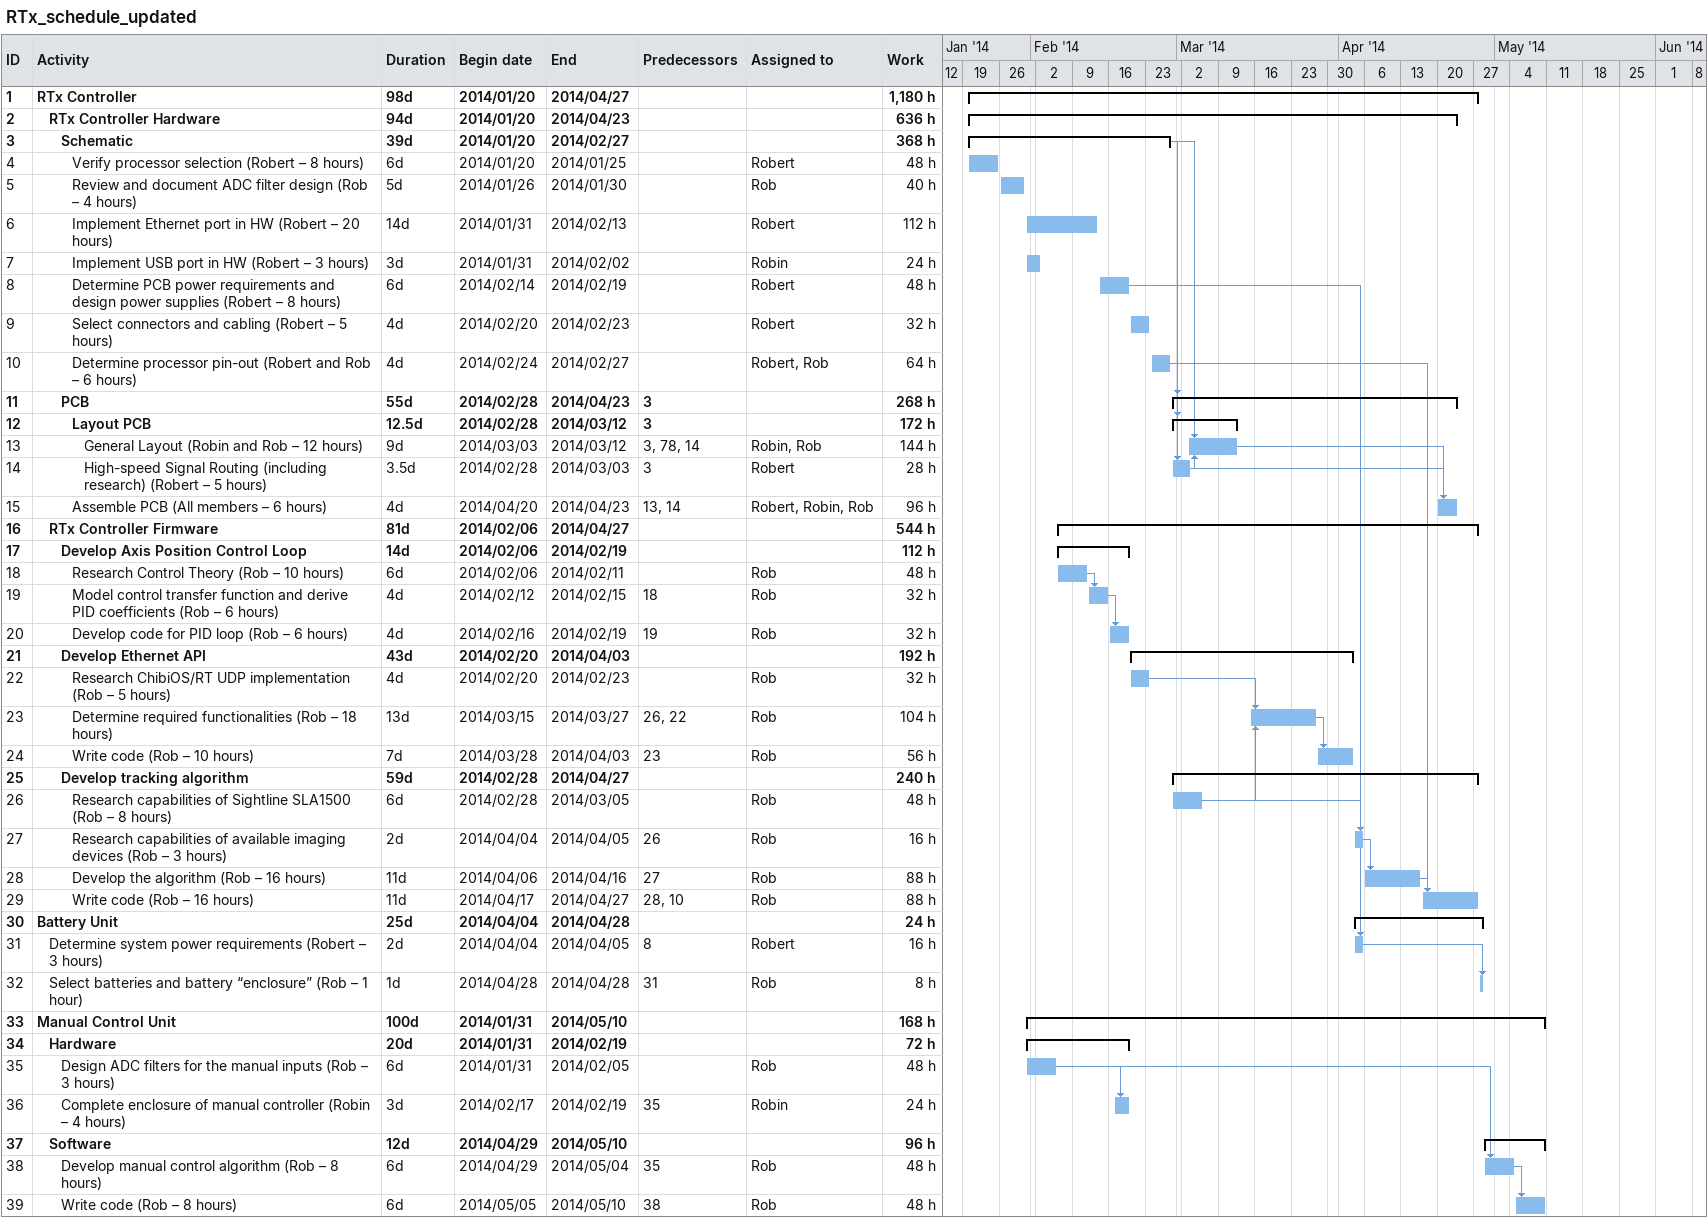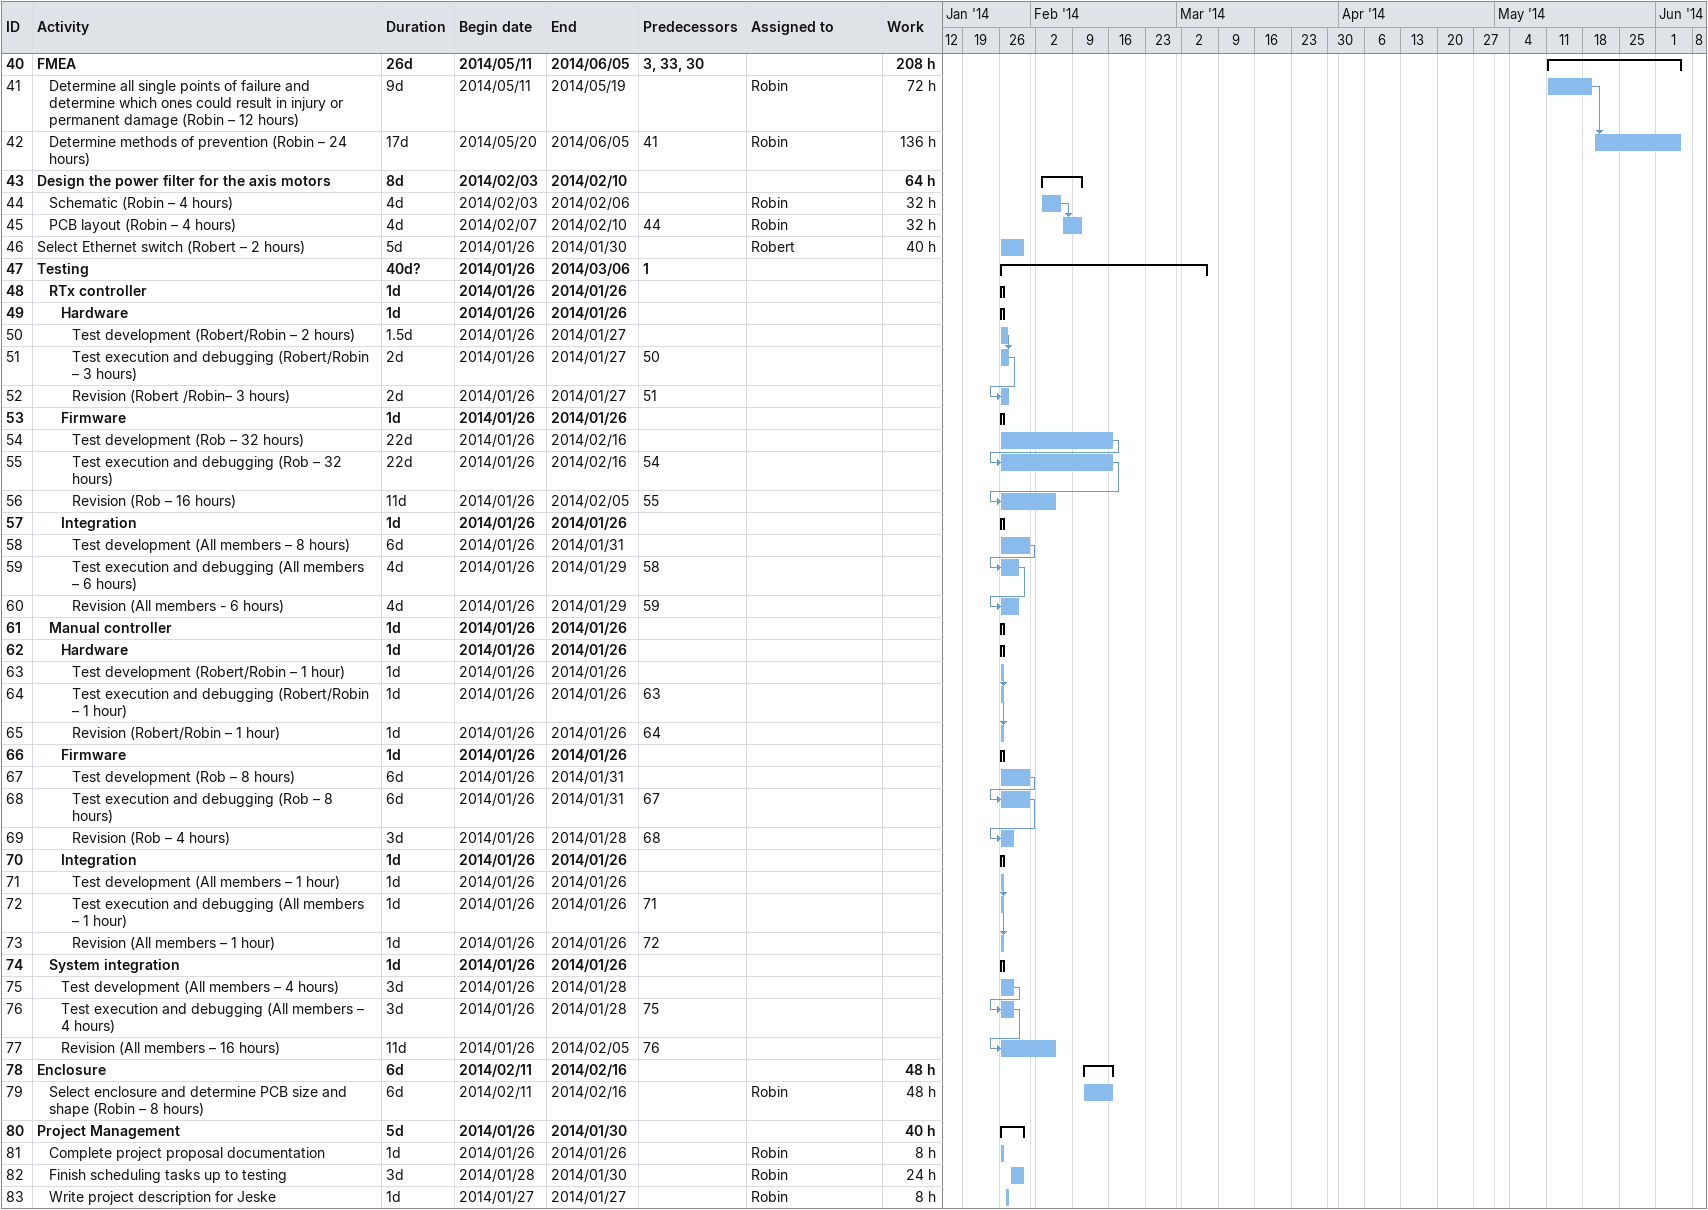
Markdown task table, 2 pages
RTx_schedule_updated

| ID | Level | Task | Duration | Start | Finish | Predecessors | Resources | Work (h) |
|---|---|---|---|---|---|---|---|---|
| 1 | 1 | **RTx Controller** | 98d | 2014-01-20 | 2014-04-27 |  |  | 1180 |
| 2 | 2 | **RTx Controller Hardware** | 94d | 2014-01-20 | 2014-04-23 |  |  | 636 |
| 3 | 3 | **Schematic** | 39d | 2014-01-20 | 2014-02-27 |  |  | 368 |
| 4 | 4 | Verify processor selection (Robert – 8 hours) | 6d | 2014-01-20 | 2014-01-25 |  | Robert | 48 |
| 5 | 4 | Review and document ADC filter design (Rob – 4 hours) | 5d | 2014-01-26 | 2014-01-30 |  | Rob | 40 |
| 6 | 4 | Implement Ethernet port in HW (Robert – 20 hours) | 14d | 2014-01-31 | 2014-02-13 |  | Robert | 112 |
| 7 | 4 | Implement USB port in HW (Robert – 3 hours) | 3d | 2014-01-31 | 2014-02-02 |  | Robin | 24 |
| 8 | 4 | Determine PCB power requirements and design power supplies (Robert – 8 hours) | 6d | 2014-02-14 | 2014-02-19 |  | Robert | 48 |
| 9 | 4 | Select connectors and cabling (Robert – 5 hours) | 4d | 2014-02-20 | 2014-02-23 |  | Robert | 32 |
| 10 | 4 | Determine processor pin-out (Robert and Rob – 6 hours) | 4d | 2014-02-24 | 2014-02-27 |  | Robert, Rob | 64 |
| 11 | 3 | **PCB** | 55d | 2014-02-28 | 2014-04-23 | 3 |  | 268 |
| 12 | 4 | **Layout PCB** | 12.5d | 2014-02-28 | 2014-03-12 | 3 |  | 172 |
| 13 | 5 | General Layout (Robin and Rob – 12 hours) | 9d | 2014-03-03 | 2014-03-12 | 3, 78, 14 | Robin, Rob | 144 |
| 14 | 5 | High-speed Signal Routing (including research) (Robert – 5 hours) | 3.5d | 2014-02-28 | 2014-03-03 | 3 | Robert | 28 |
| 15 | 4 | Assemble PCB (All members – 6 hours) | 4d | 2014-04-20 | 2014-04-23 | 13, 14 | Robert, Robin, Rob | 96 |
| 16 | 2 | **RTx Controller Firmware** | 81d | 2014-02-06 | 2014-04-27 |  |  | 544 |
| 17 | 3 | **Develop Axis Position Control Loop** | 14d | 2014-02-06 | 2014-02-19 |  |  | 112 |
| 18 | 4 | Research Control Theory (Rob – 10 hours) | 6d | 2014-02-06 | 2014-02-11 |  | Rob | 48 |
| 19 | 4 | Model control transfer function and derive PID coefficients (Rob – 6 hours) | 4d | 2014-02-12 | 2014-02-15 | 18 | Rob | 32 |
| 20 | 4 | Develop code for PID loop (Rob – 6 hours) | 4d | 2014-02-16 | 2014-02-19 | 19 | Rob | 32 |
| 21 | 3 | **Develop Ethernet API** | 43d | 2014-02-20 | 2014-04-03 |  |  | 192 |
| 22 | 4 | Research ChibiOS/RT UDP implementation (Rob – 5 hours) | 4d | 2014-02-20 | 2014-02-23 |  | Rob | 32 |
| 23 | 4 | Determine required functionalities (Rob – 18 hours) | 13d | 2014-03-15 | 2014-03-27 | 26, 22 | Rob | 104 |
| 24 | 4 | Write code (Rob – 10 hours) | 7d | 2014-03-28 | 2014-04-03 | 23 | Rob | 56 |
| 25 | 3 | **Develop tracking algorithm** | 59d | 2014-02-28 | 2014-04-27 |  |  | 240 |
| 26 | 4 | Research capabilities of Sightline SLA1500 (Rob – 8 hours) | 6d | 2014-02-28 | 2014-03-05 |  | Rob | 48 |
| 27 | 4 | Research capabilities of available imaging devices (Rob – 3 hours) | 2d | 2014-04-04 | 2014-04-05 | 26 | Rob | 16 |
| 28 | 4 | Develop the algorithm (Rob – 16 hours) | 11d | 2014-04-06 | 2014-04-16 | 27 | Rob | 88 |
| 29 | 4 | Write code (Rob – 16 hours) | 11d | 2014-04-17 | 2014-04-27 | 28, 10 | Rob | 88 |
| 30 | 1 | **Battery Unit** | 25d | 2014-04-04 | 2014-04-28 |  |  | 24 |
| 31 | 2 | Determine system power requirements (Robert – 3 hours) | 2d | 2014-04-04 | 2014-04-05 | 8 | Robert | 16 |
| 32 | 2 | Select batteries and battery “enclosure” (Rob – 1 hour) | 1d | 2014-04-28 | 2014-04-28 | 31 | Rob | 8 |
| 33 | 1 | **Manual Control Unit** | 100d | 2014-01-31 | 2014-05-10 |  |  | 168 |
| 34 | 2 | **Hardware** | 20d | 2014-01-31 | 2014-02-19 |  |  | 72 |
| 35 | 3 | Design ADC filters for the manual inputs (Rob – 3 hours) | 6d | 2014-01-31 | 2014-02-05 |  | Rob | 48 |
| 36 | 3 | Complete enclosure of manual controller (Robin – 4 hours) | 3d | 2014-02-17 | 2014-02-19 | 35 | Robin | 24 |
| 37 | 2 | **Software** | 12d | 2014-04-29 | 2014-05-10 |  |  | 96 |
| 38 | 3 | Develop manual control algorithm (Rob – 8 hours) | 6d | 2014-04-29 | 2014-05-04 | 35 | Rob | 48 |
| 39 | 3 | Write code (Rob – 8 hours) | 6d | 2014-05-05 | 2014-05-10 | 38 | Rob | 48 |
| 40 | 1 | **FMEA** | 26d | 2014-05-11 | 2014-06-05 | 3, 33, 30 |  | 208 |
| 41 | 2 | Determine all single points of failure and determine which ones could result in injury or permanent damage (Robin – 12 hours) | 9d | 2014-05-11 | 2014-05-19 |  | Robin | 72 |
| 42 | 2 | Determine methods of prevention (Robin – 24 hours) | 17d | 2014-05-20 | 2014-06-05 | 41 | Robin | 136 |
| 43 | 1 | **Design the power filter for the axis motors** | 8d | 2014-02-03 | 2014-02-10 |  |  | 64 |
| 44 | 2 | Schematic (Robin – 4 hours) | 4d | 2014-02-03 | 2014-02-06 |  | Robin | 32 |
| 45 | 2 | PCB layout (Robin – 4 hours) | 4d | 2014-02-07 | 2014-02-10 | 44 | Robin | 32 |
| 46 | 1 | Select Ethernet switch (Robert – 2 hours) | 5d | 2014-01-26 | 2014-01-30 |  | Robert | 40 |
| 47 | 1 | **Testing** | 40d? | 2014-01-26 | 2014-03-06 | 1 |  |  |
| 48 | 2 | **RTx controller** | 1d | 2014-01-26 | 2014-01-26 |  |  |  |
| 49 | 3 | **Hardware** | 1d | 2014-01-26 | 2014-01-26 |  |  |  |
| 50 | 4 | Test development (Robert/Robin – 2 hours) | 1.5d | 2014-01-26 | 2014-01-27 |  |  |  |
| 51 | 4 | Test execution and debugging (Robert/Robin – 3 hours) | 2d | 2014-01-26 | 2014-01-27 | 50 |  |  |
| 52 | 4 | Revision (Robert /Robin– 3 hours) | 2d | 2014-01-26 | 2014-01-27 | 51 |  |  |
| 53 | 3 | **Firmware** | 1d | 2014-01-26 | 2014-01-26 |  |  |  |
| 54 | 4 | Test development (Rob – 32 hours) | 22d | 2014-01-26 | 2014-02-16 |  |  |  |
| 55 | 4 | Test execution and debugging (Rob – 32 hours) | 22d | 2014-01-26 | 2014-02-16 | 54 |  |  |
| 56 | 4 | Revision (Rob – 16 hours) | 11d | 2014-01-26 | 2014-02-05 | 55 |  |  |
| 57 | 3 | **Integration** | 1d | 2014-01-26 | 2014-01-26 |  |  |  |
| 58 | 4 | Test development (All members – 8 hours) | 6d | 2014-01-26 | 2014-01-31 |  |  |  |
| 59 | 4 | Test execution and debugging (All members – 6 hours) | 4d | 2014-01-26 | 2014-01-29 | 58 |  |  |
| 60 | 4 | Revision (All members - 6 hours) | 4d | 2014-01-26 | 2014-01-29 | 59 |  |  |
| 61 | 2 | **Manual controller** | 1d | 2014-01-26 | 2014-01-26 |  |  |  |
| 62 | 3 | **Hardware** | 1d | 2014-01-26 | 2014-01-26 |  |  |  |
| 63 | 4 | Test development (Robert/Robin – 1 hour) | 1d | 2014-01-26 | 2014-01-26 |  |  |  |
| 64 | 4 | Test execution and debugging (Robert/Robin – 1 hour) | 1d | 2014-01-26 | 2014-01-26 | 63 |  |  |
| 65 | 4 | Revision (Robert/Robin – 1 hour) | 1d | 2014-01-26 | 2014-01-26 | 64 |  |  |
| 66 | 3 | **Firmware** | 1d | 2014-01-26 | 2014-01-26 |  |  |  |
| 67 | 4 | Test development (Rob – 8 hours) | 6d | 2014-01-26 | 2014-01-31 |  |  |  |
| 68 | 4 | Test execution and debugging (Rob – 8 hours) | 6d | 2014-01-26 | 2014-01-31 | 67 |  |  |
| 69 | 4 | Revision (Rob – 4 hours) | 3d | 2014-01-26 | 2014-01-28 | 68 |  |  |
| 70 | 3 | **Integration** | 1d | 2014-01-26 | 2014-01-26 |  |  |  |
| 71 | 4 | Test development (All members – 1 hour) | 1d | 2014-01-26 | 2014-01-26 |  |  |  |
| 72 | 4 | Test execution and debugging (All members – 1 hour) | 1d | 2014-01-26 | 2014-01-26 | 71 |  |  |
| 73 | 4 | Revision (All members – 1 hour) | 1d | 2014-01-26 | 2014-01-26 | 72 |  |  |
| 74 | 2 | **System integration** | 1d | 2014-01-26 | 2014-01-26 |  |  |  |
| 75 | 3 | Test development (All members – 4 hours) | 3d | 2014-01-26 | 2014-01-28 |  |  |  |
| 76 | 3 | Test execution and debugging (All members – 4 hours) | 3d | 2014-01-26 | 2014-01-28 | 75 |  |  |
| 77 | 3 | Revision (All members – 16 hours) | 11d | 2014-01-26 | 2014-02-05 | 76 |  |  |
| 78 | 1 | **Enclosure** | 6d | 2014-02-11 | 2014-02-16 |  |  | 48 |
| 79 | 2 | Select enclosure and determine PCB size and shape (Robin – 8 hours) | 6d | 2014-02-11 | 2014-02-16 |  | Robin | 48 |
| 80 | 1 | **Project Management** | 5d | 2014-01-26 | 2014-01-30 |  |  | 40 |
| 81 | 2 | Complete project proposal documentation | 1d | 2014-01-26 | 2014-01-26 |  | Robin | 8 |
| 82 | 2 | Finish scheduling tasks up to testing | 3d | 2014-01-28 | 2014-01-30 |  | Robin | 24 |
| 83 | 2 | Write project description for Jeske | 1d | 2014-01-27 | 2014-01-27 |  | Robin | 8 |
